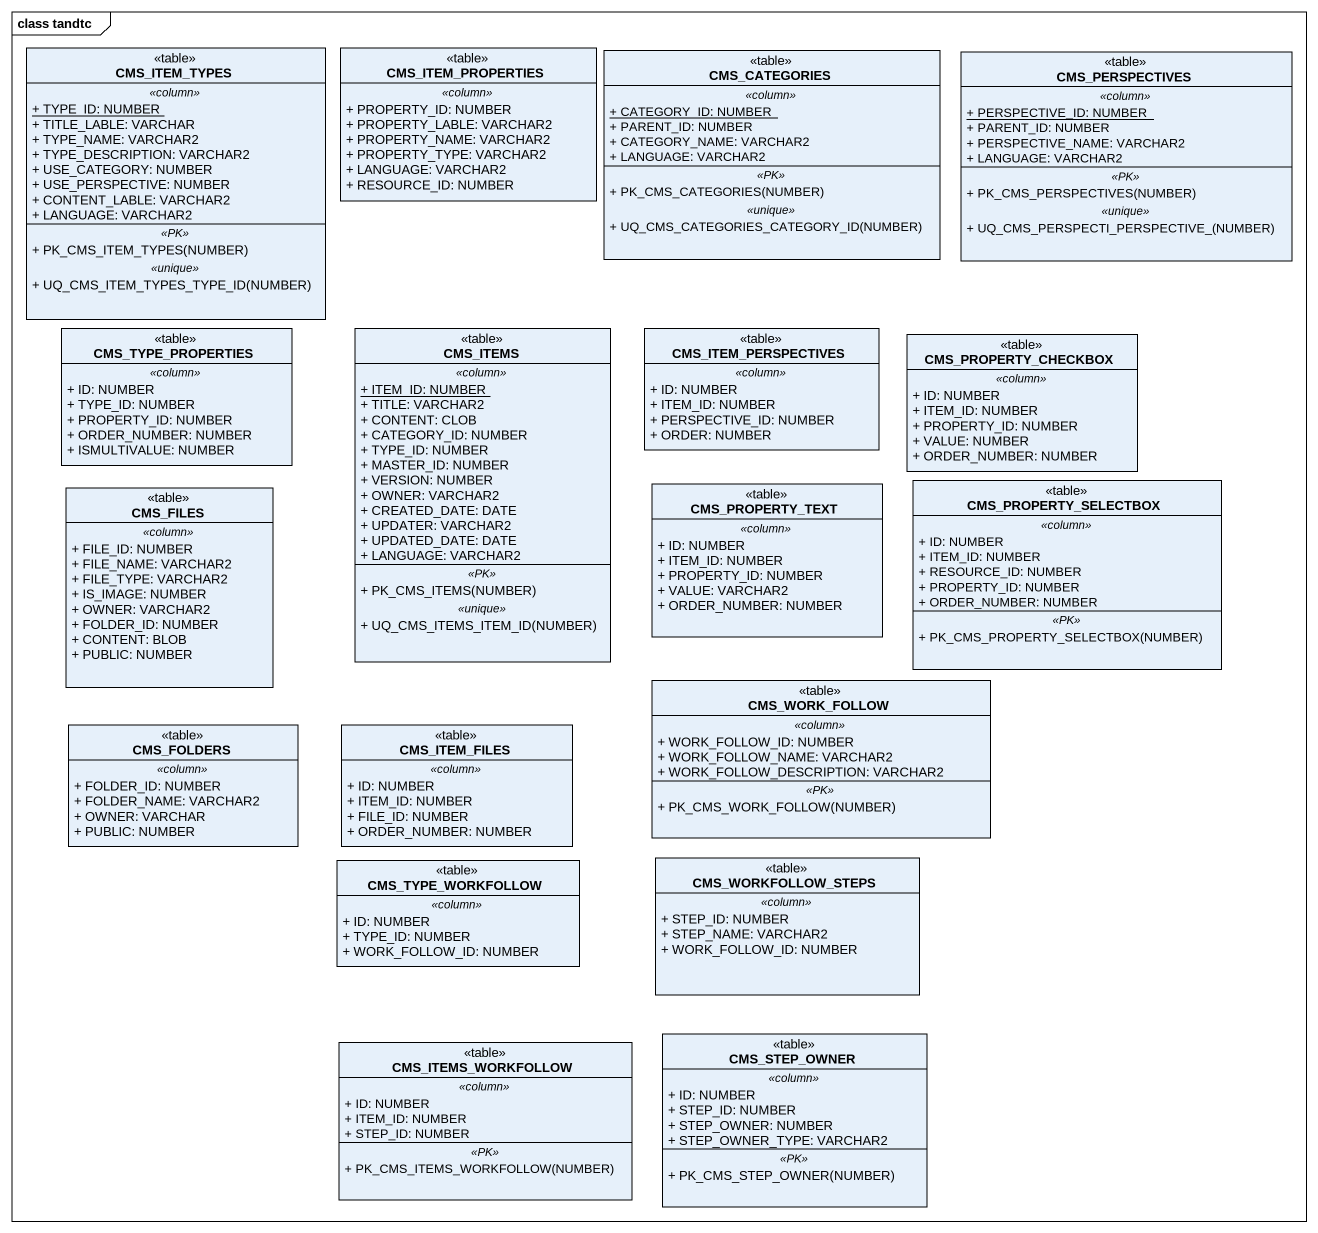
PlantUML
@startuml
mainframe class tandtc
hide circle
hide empty members
skinparam classAttributeIconSize 0
class CMS_ITEM_TYPES <<table>> {
  .. <<column>> ..
  {static} + TYPE_ID: NUMBER
  + TITLE_LABLE: VARCHAR
  + TYPE_NAME: VARCHAR2
  + TYPE_DESCRIPTION: VARCHAR2
  + USE_CATEGORY: NUMBER
  + USE_PERSPECTIVE: NUMBER
  + CONTENT_LABLE: VARCHAR2
  + LANGUAGE: VARCHAR2
  .. <<PK>> ..
  + PK_CMS_ITEM_TYPES(NUMBER)
  .. <<unique>> ..
  + UQ_CMS_ITEM_TYPES_TYPE_ID(NUMBER)
}
class CMS_ITEM_PROPERTIES <<table>> {
  .. <<column>> ..
  + PROPERTY_ID: NUMBER
  + PROPERTY_LABLE: VARCHAR2
  + PROPERTY_NAME: VARCHAR2
  + PROPERTY_TYPE: VARCHAR2
  + LANGUAGE: VARCHAR2
  + RESOURCE_ID: NUMBER
}
class CMS_CATEGORIES <<table>> {
  .. <<column>> ..
  {static} + CATEGORY_ID: NUMBER
  + PARENT_ID: NUMBER
  + CATEGORY_NAME: VARCHAR2
  + LANGUAGE: VARCHAR2
  .. <<PK>> ..
  + PK_CMS_CATEGORIES(NUMBER)
  .. <<unique>> ..
  + UQ_CMS_CATEGORIES_CATEGORY_ID(NUMBER)
}
class CMS_PERSPECTIVES <<table>> {
  .. <<column>> ..
  {static} + PERSPECTIVE_ID: NUMBER
  + PARENT_ID: NUMBER
  + PERSPECTIVE_NAME: VARCHAR2
  + LANGUAGE: VARCHAR2
  .. <<PK>> ..
  + PK_CMS_PERSPECTIVES(NUMBER)
  .. <<unique>> ..
  + UQ_CMS_PERSPECTI_PERSPECTIVE_(NUMBER)
}
class CMS_TYPE_PROPERTIES <<table>> {
  .. <<column>> ..
  + ID: NUMBER
  + TYPE_ID: NUMBER
  + PROPERTY_ID: NUMBER
  + ORDER_NUMBER: NUMBER
  + ISMULTIVALUE: NUMBER
}
class CMS_ITEMS <<table>> {
  .. <<column>> ..
  {static} + ITEM_ID: NUMBER
  + TITLE: VARCHAR2
  + CONTENT: CLOB
  + CATEGORY_ID: NUMBER
  + TYPE_ID: NUMBER
  + MASTER_ID: NUMBER
  + VERSION: NUMBER
  + OWNER: VARCHAR2
  + CREATED_DATE: DATE
  + UPDATER: VARCHAR2
  + UPDATED_DATE: DATE
  + LANGUAGE: VARCHAR2
  .. <<PK>> ..
  + PK_CMS_ITEMS(NUMBER)
  .. <<unique>> ..
  + UQ_CMS_ITEMS_ITEM_ID(NUMBER)
}
class CMS_ITEM_PERSPECTIVES <<table>> {
  .. <<column>> ..
  + ID: NUMBER
  + ITEM_ID: NUMBER
  + PERSPECTIVE_ID: NUMBER
  + ORDER: NUMBER
}
class CMS_PROPERTY_CHECKBOX <<table>> {
  .. <<column>> ..
  + ID: NUMBER
  + ITEM_ID: NUMBER
  + PROPERTY_ID: NUMBER
  + VALUE: NUMBER
  + ORDER_NUMBER: NUMBER
}
class CMS_PROPERTY_SELECTBOX <<table>> {
  .. <<column>> ..
  + ID: NUMBER
  + ITEM_ID: NUMBER
  + RESOURCE_ID: NUMBER
  + PROPERTY_ID: NUMBER
  + ORDER_NUMBER: NUMBER
  .. <<PK>> ..
  + PK_CMS_PROPERTY_SELECTBOX(NUMBER)
}
class CMS_FILES <<table>> {
  .. <<column>> ..
  + FILE_ID: NUMBER
  + FILE_NAME: VARCHAR2
  + FILE_TYPE: VARCHAR2
  + IS_IMAGE: NUMBER
  + OWNER: VARCHAR2
  + FOLDER_ID: NUMBER
  + CONTENT: BLOB
  + PUBLIC: NUMBER
}
class CMS_PROPERTY_TEXT <<table>> {
  .. <<column>> ..
  + ID: NUMBER
  + ITEM_ID: NUMBER
  + PROPERTY_ID: NUMBER
  + VALUE: VARCHAR2
  + ORDER_NUMBER: NUMBER
}
class CMS_WORK_FOLLOW <<table>> {
  .. <<column>> ..
  + WORK_FOLLOW_ID: NUMBER
  + WORK_FOLLOW_NAME: VARCHAR2
  + WORK_FOLLOW_DESCRIPTION: VARCHAR2
  .. <<PK>> ..
  + PK_CMS_WORK_FOLLOW(NUMBER)
}
class CMS_FOLDERS <<table>> {
  .. <<column>> ..
  + FOLDER_ID: NUMBER
  + FOLDER_NAME: VARCHAR2
  + OWNER: VARCHAR
  + PUBLIC: NUMBER
}
class CMS_ITEM_FILES <<table>> {
  .. <<column>> ..
  + ID: NUMBER
  + ITEM_ID: NUMBER
  + FILE_ID: NUMBER
  + ORDER_NUMBER: NUMBER
}
class CMS_WORKFOLLOW_STEPS <<table>> {
  .. <<column>> ..
  + STEP_ID: NUMBER
  + STEP_NAME: VARCHAR2
  + WORK_FOLLOW_ID: NUMBER
}
class CMS_TYPE_WORKFOLLOW <<table>> {
  .. <<column>> ..
  + ID: NUMBER
  + TYPE_ID: NUMBER
  + WORK_FOLLOW_ID: NUMBER
}
class CMS_ITEMS_WORKFOLLOW <<table>> {
  .. <<column>> ..
  + ID: NUMBER
  + ITEM_ID: NUMBER
  + STEP_ID: NUMBER
  .. <<PK>> ..
  + PK_CMS_ITEMS_WORKFOLLOW(NUMBER)
}
class CMS_STEP_OWNER <<table>> {
  .. <<column>> ..
  + ID: NUMBER
  + STEP_ID: NUMBER
  + STEP_OWNER: NUMBER
  + STEP_OWNER_TYPE: VARCHAR2
  .. <<PK>> ..
  + PK_CMS_STEP_OWNER(NUMBER)
}
@enduml
